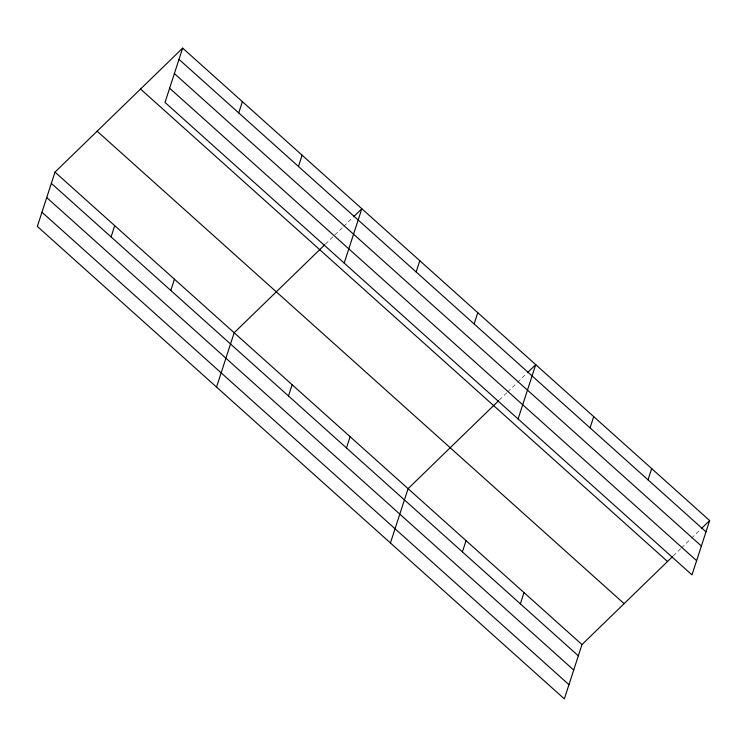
<?xml version="1.0" encoding="UTF-8"?>
<svg xmlns="http://www.w3.org/2000/svg" width="747" height="747" viewBox="0 0 747 747"><rect width="100%" height="100%" fill="white"/><g stroke="black" fill="none" stroke-linecap="round" stroke-linejoin="round"><path stroke-width="0.56" stroke-dasharray="3.73 2.8" d="M325.487 244.054L342.836 227.2M343.667 226.397L352.752 217.573M499.398 399.962L506.83 392.735M507.661 391.932L516.747 383.108M517.568 382.305L526.654 373.481M673.308 555.871L680.741 548.643M681.563 547.85L690.648 539.017M691.479 538.213L700.565 529.39"/><path stroke-width="1.12" d="M182.66 48.116L165.012 102.423L692.002 574.882L709.65 520.566L182.66 48.116L54.998 172.118L37.35 226.434L564.34 698.884L581.988 644.577L672.477 556.674M111.07 236.92L114.721 225.669M170.792 290.462L174.453 279.21M238.732 112.909L242.383 101.657M216.527 387.067L234.175 332.751L324.665 244.857M298.455 166.45L302.115 155.199M288.491 395.975L292.142 384.724M344.19 263.065L361.837 208.749L353.574 216.77M346.459 447.948L350.11 436.696M416.154 271.964L419.805 260.712M390.429 542.976L408.086 488.659L498.576 400.765M474.121 323.937L477.772 312.685M462.393 551.884L466.053 540.632M518.091 418.974L535.739 364.657L527.485 372.678M520.36 603.856L524.02 592.604M590.055 427.882L593.716 416.621M648.022 479.845L651.683 468.593M701.386 528.587L709.65 520.566M179 59.368L705.99 531.817M174.387 73.579L701.377 546.029M169.625 88.221L696.615 560.67M140.529 89.033L667.519 561.483M97.129 131.201L624.118 603.651M54.998 172.118L581.988 644.577M51.338 183.37L578.337 655.829M46.725 197.581L573.715 670.04M41.963 212.223L568.962 684.682"/></g></svg>
